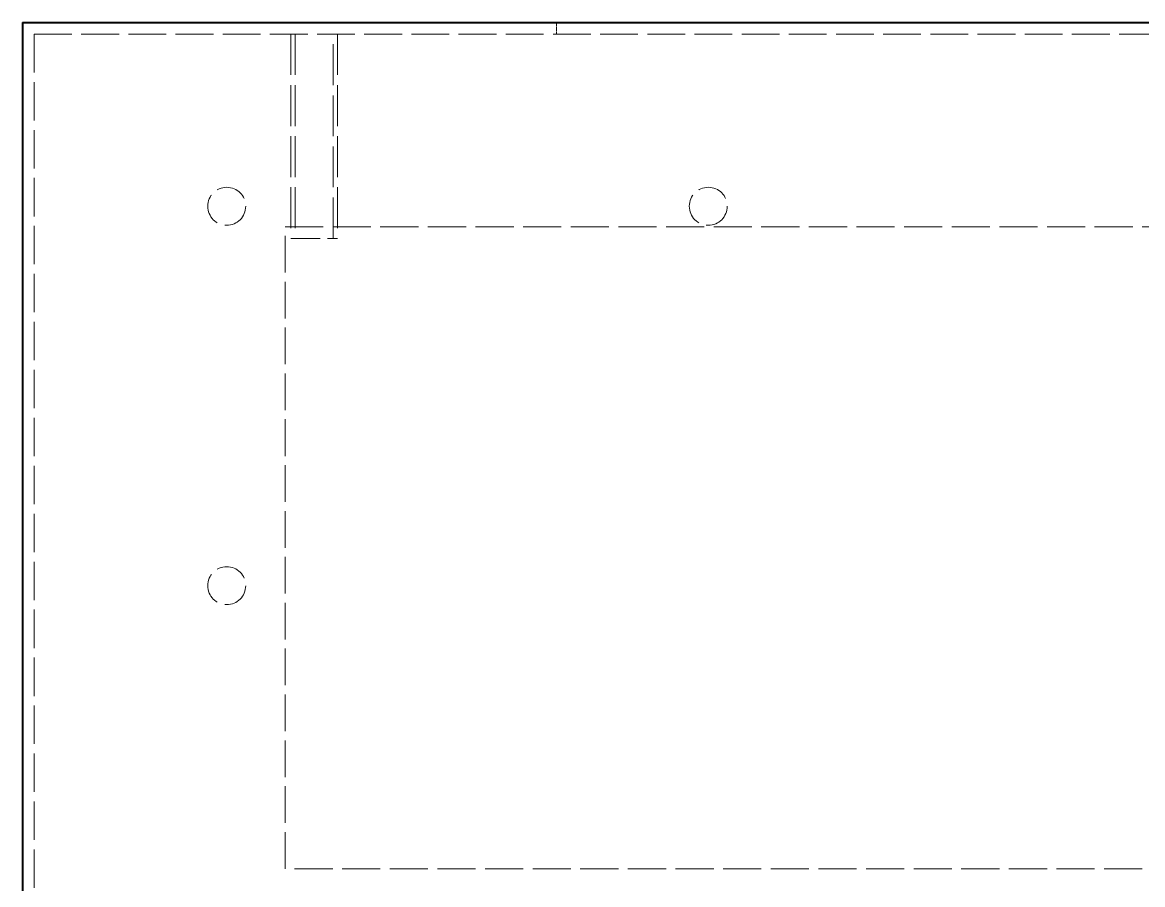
# Model space of a CAD drawing. Header units: millimetres. Extents: x 0 to 2523, y 0 to 1782.
# Drawn here: x 764.8 to 956.7, y 1308.7 to 1456.4 of the extents above; entities that cross this region are included whole.
import ezdxf

# ---------------------------------------------------------------- set-up
doc = ezdxf.new("R2010")
doc.units = ezdxf.units.MM
doc.header["$LTSCALE"] = 3
doc.linetypes.add('DASHED', pattern=[0.2067, 0.1654, -0.0413])
doc.layers.add('가려진 것(ISO)', color=2, linetype='DASHED', lineweight=18)
doc.layers.add('가시적인 것(ISO)', color=3, linetype='Continuous', lineweight=40)

msp = doc.modelspace()

# ---------------------------------------------------------------- linework, layer by layer
at = {"layer": '가려진 것(ISO)', "ltscale": 1.269698}
msp.add_line((856.2766, 1456.3739), (856.2766, 1454.3739), dxfattribs=at)
at = {"layer": '가려진 것(ISO)', "ltscale": 13.032789}
msp.add_line((766.7766, 1454.3739), (1162.7766, 1454.3739), dxfattribs=at)
at = {"layer": '가려진 것(ISO)', "ltscale": 13.251719}
msp.add_line((766.7766, 1454.3739), (766.7766, 1265.3739), dxfattribs=at)
at = {"layer": '가려진 것(ISO)', "ltscale": 14.110627}
for p, q in [((810.7766, 1454.3739), (810.7766, 1419.3739)), ((811.5206, 1454.3739), (811.5206, 1419.3739)), ((818.0326, 1419.3739), (818.0326, 1454.3739)), ((818.7766, 1454.3739), (818.7766, 1419.3739))]:
    msp.add_line(p, q, dxfattribs=at)
at = {"layer": '가려진 것(ISO)', "ltscale": 12.670768}
msp.add_line((809.7766, 1311.3739), (809.7766, 1421.3739), dxfattribs=at)
at = {"layer": '가려진 것(ISO)', "ltscale": 13.155773}
for p, q in [((809.7766, 1421.3739), (1119.7766, 1421.3739)), ((1119.7766, 1311.3739), (809.7766, 1311.3739))]:
    msp.add_line(p, q, dxfattribs=at)
at = {"layer": '가려진 것(ISO)', "ltscale": 10.132536}
msp.add_line((810.7766, 1419.3739), (818.7766, 1419.3739), dxfattribs=at)
at = {"layer": '가려진 것(ISO)', "ltscale": 10.976913}
for centre in [(799.7766, 1424.8739), (882.2766, 1424.8739), (799.7766, 1359.8739)]:
    msp.add_circle(centre, 3.25, dxfattribs=at)
at = {"layer": '가시적인 것(ISO)'}
for q in [(1164.7766, 1456.3739), (764.7766, 1263.3739)]:
    msp.add_line((764.7766, 1456.3739), q, dxfattribs=at)

doc.saveas('drawing.dxf')
